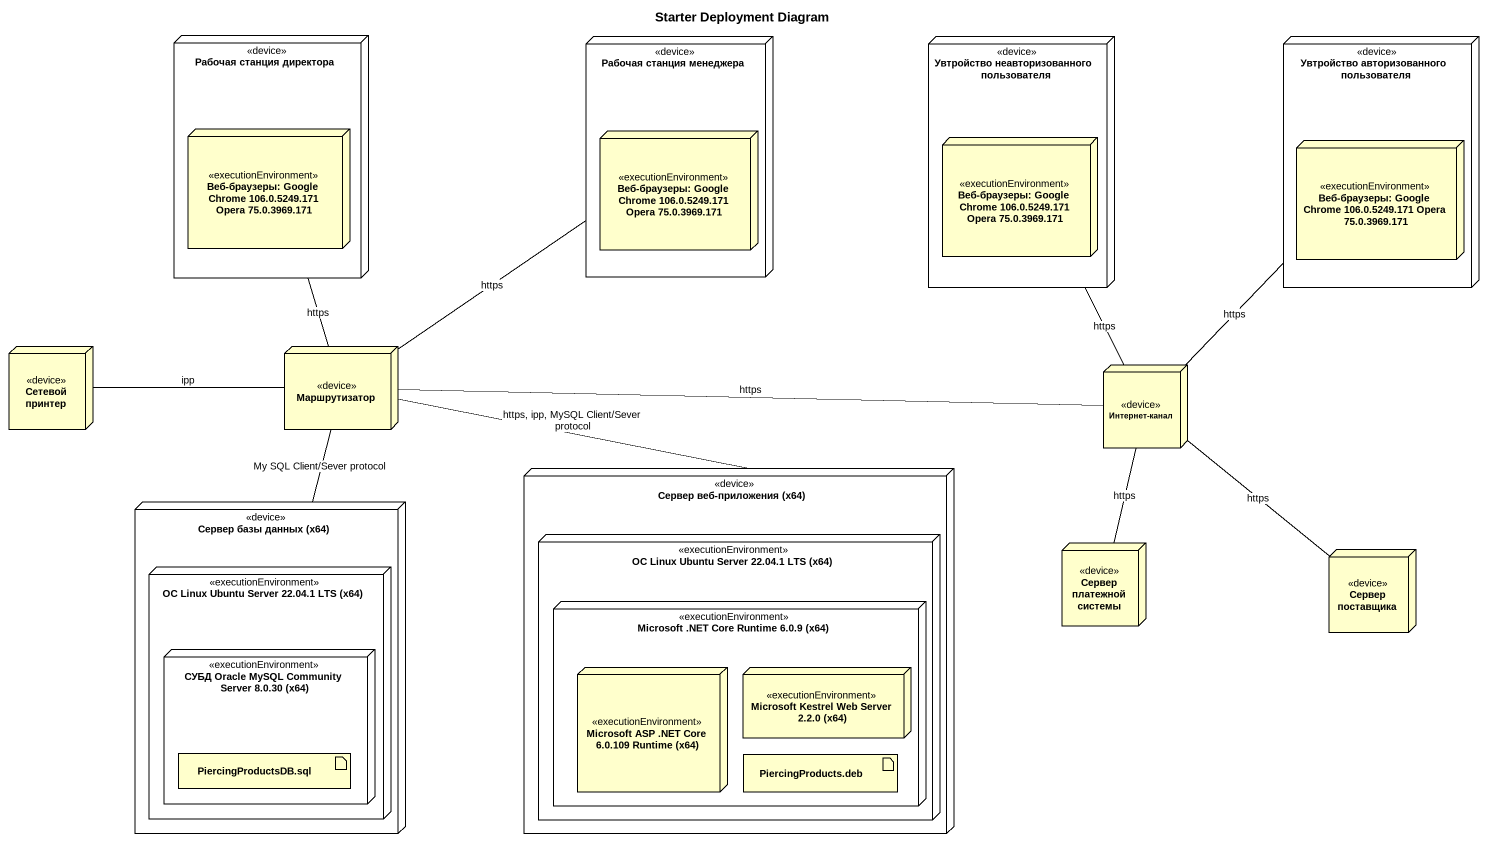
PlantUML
@startuml
title Starter Deployment Diagram
node "Рабочая станция директора" as Рабочая_станция_директора <<device>> {
  node "Веб-браузеры: Google Chrome 106.0.5249.171 Opera 75.0.3969.171" as Веб_браузеры_Google_Chrome <<executionEnvironment>>
}
node "Рабочая станция менеджера" as Рабочая_станция_менеджера <<device>> {
  node "Веб-браузеры: Google Chrome 106.0.5249.171 Opera 75.0.3969.171" as Веб_браузеры_Google_Chrome_2 <<executionEnvironment>>
}
node "Увтройство неавторизованного пользователя" as Увтройство <<device>> {
  node "Веб-браузеры: Google Chrome 106.0.5249.171 Opera 75.0.3969.171" as Веб_браузеры_Google_Chrome_3 <<executionEnvironment>>
}
node "Увтройство авторизованного пользователя" as Увтройство_авторизованного <<device>> {
  node "Веб-браузеры: Google Chrome 106.0.5249.171 Opera 75.0.3969.171" as Веб_браузеры_Google_Chrome_4 <<executionEnvironment>>
}
node "Сетевой принтер" as Сетевой_принтер <<device>>
node Маршрутизатор <<device>>
node "Интернет-канал" as Интернет_канал <<device>>
node "Сервер веб-приложения (x64)" as Сервер_веб_приложения_x64 <<device>> {
  node "ОС Linux Ubuntu Server 22.04.1 LTS (x64)" as ОС_Linux_Ubuntu_Server_22 <<executionEnvironment>> {
    node "Microsoft .NET Core Runtime 6.0.9 (x64)" as Microsoft_NET_Core_Runtime <<executionEnvironment>> {
      node "Microsoft ASP .NET Core 6.0.109 Runtime (x64)" as Microsoft_ASP_NET_Core_6_0 <<executionEnvironment>>
      node "Microsoft Kestrel Web Server 2.2.0 (x64)" as Microsoft_Kestrel_Web <<executionEnvironment>>
      artifact "PiercingProducts.deb" as PiercingProducts_deb
    }
  }
}
node "Сервер базы данных (х64)" as Сервер_базы_данных_х64 <<device>> {
  node "ОС Linux Ubuntu Server 22.04.1 LTS (x64)" as ОС_Linux_Ubuntu_Server_22_2 <<executionEnvironment>> {
    node "СУБД Oracle MySQL Community Server 8.0.30 (x64)" as СУБД_Oracle_MySQL_Community <<executionEnvironment>> {
      artifact "PiercingProductsDB.sql" as PiercingProductsDB_sql
    }
  }
}
node "Сервер платежной системы" as Сервер_платежной_системы <<device>>
node "Сервер поставщика" as Сервер_поставщика <<device>>
Маршрутизатор -up- Рабочая_станция_директора : https
Маршрутизатор -up- Рабочая_станция_менеджера : https
Маршрутизатор -left- Сетевой_принтер : ipp
Маршрутизатор -right- Интернет_канал : https
Маршрутизатор -- Сервер_веб_приложения_x64 : https, ipp, MySQL Client/Sever protocol
Маршрутизатор -- Сервер_базы_данных_х64 : My SQL Client/Sever protocol
Интернет_канал -up- Увтройство : https
Интернет_канал -up- Увтройство_авторизованного : https
Интернет_канал -- Сервер_платежной_системы : https
Интернет_канал -- Сервер_поставщика : https
@enduml
